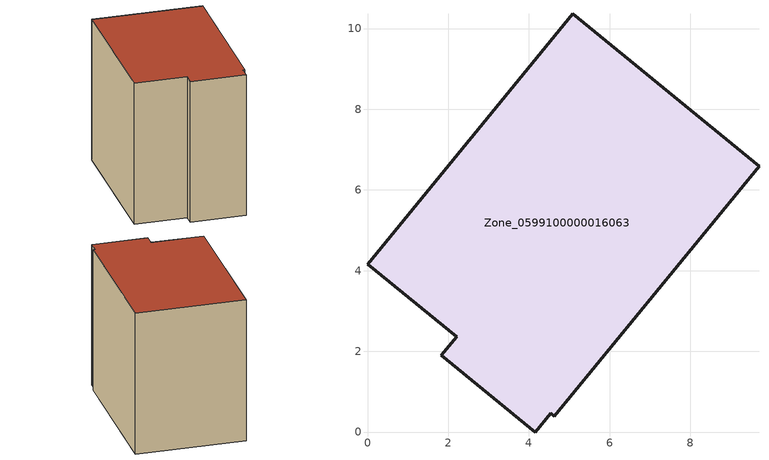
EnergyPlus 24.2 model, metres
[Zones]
Zone_0599100000016063
 floor ground (C_G): 5.09,10.36 9.7,6.58 4.63,0.4 4.54,0.47 4.16,0 1.83,1.9 2.21,2.36 0,4.16 z0
 wall outside (C_F): 2.21,2.36 1.83,1.9 4.16,0 4.54,0.47 4.63,0.4 9.7,6.58 5.09,10.36 0,4.16 2.21,2.36 z0:8.04
 roof outside (C_R): 5.09,10.36 0,4.16 2.21,2.36 1.83,1.9 4.16,0 4.54,0.47 4.63,0.4 9.7,6.58 z8.04
[BUILDING]
Pand.0599100000016063: North Axis=0; Terrain=City; Loads Convergence Tolerance Value=0.04; Temperature Convergence Tolerance Value=0.4; Solar Distribution=FullExterior; Maximum Number of Warmup Days=25; Minimum Number of Warmup Days=1
[Site:Location]
Rotterdam.The.Hague.AP_ZH_NLD Design_Conditions: Latitude=51.96; Longitude=4.45; Time Zone=1; Elevation=-4.5
[SITE:GROUNDTEMPERATURE:BUILDINGSURFACE]
18, 18, 18, 18, 18, 18, 18, 18, 18, 18, 18, 18
[MATERIAL] Thermal Absorptance=0.9; Solar Absorptance=0.7; Visible Absorptance=0.7
Name | Roughness | Thickness | Conductivity | Density | Specific Heat
G.TI.1946-1964 | MediumSmooth | 0.15 | 1 | 540 | 1210
F.TI.1946-1964 | Rough | 0.3 | 0.857143 | 1920 | 840
R.TI.1946-1964 | MediumRough | 0.2 | 0.277778 | 1500 | 1000
[CONSTRUCTION]
C_G: G.TI.1946-1964
C_F: F.TI.1946-1964
C_R: R.TI.1946-1964
[ZONE]
Zone_0599100000016063: Type=1; Multiplier=1; Ceiling Height=Autocalculate; Volume=Autocalculate; Floor Area=autocalculate; Part of Total Floor Area=Yes
[ZONEINFILTRATION:DESIGNFLOWRATE]
Infil_Zone_0599100000016063: Zone or ZoneList or Space or SpaceList=Zone_0599100000016063; Schedule=AlwaysOn; Design Flow Rate Calculation Method=Flow/Area; Flow Rate per Floor Area=0.003; Constant Term Coefficient=1; Temperature Term Coefficient=0; Velocity Term Coefficient=0; Velocity Squared Term Coefficient=0
[HVACTEMPLATE:ZONE:IDEALLOADSAIRSYSTEM]
Zone_0599100000016063: Maximum Heating Supply Air Temperature=50; Minimum Cooling Supply Air Temperature=13; Maximum Heating Supply Air Humidity Ratio=0.0156; Minimum Cooling Supply Air Humidity Ratio=0.0077; Heating Limit=NoLimit; Cooling Limit=NoLimit; Dehumidification Control Type=ConstantSensibleHeatRatio; Cooling Sensible Heat Ratio=0.7; Dehumidification Setpoint=60; Humidification Control Type=None; Humidification Setpoint=30; Outdoor Air Method=None; Outdoor Air Flow Rate per Person=0.00944; Outdoor Air Flow Rate per Zone Floor Area=0; Outdoor Air Flow Rate per Zone=0; Demand Controlled Ventilation Type=None; Outdoor Air Economizer Type=NoEconomizer; Heat Recovery Type=None; Sensible Heat Recovery Effectiveness=0.7; Latent Heat Recovery Effectiveness=0.65
[ZONECONTROL:THERMOSTAT]
ThermostatControl_Zone_0599100000016063: Zone or ZoneList=Zone_0599100000016063; Control Type Schedule=DualSetpointControlType; Control 1=Thermostat_Zone_0599100000016063; Temperature Difference Between Cutout And Setpoint=0
[THERMOSTATSETPOINT:DUALSETPOINT]
Thermostat_Zone_0599100000016063: Heating Setpoint Temperature Schedule=HeatingSetpoint_Zone_0599100000016063; Cooling Setpoint Temperature Schedule=CoolingSetpoint_Zone_0599100000016063
[SCHEDULE:COMPACT]
HeatingSetpoint_Zone_0599100000016063: Through: 12/31, For: AllDays, Until: 24:00, 21
CoolingSetpoint_Zone_0599100000016063: Through: 12/31, For: AllDays, Until: 24:00, 24
DualSetpointControlType: Through: 12/31, For: AllDays, Until: 24:00, 4
AlwaysOn: Through: 12/31, For: AllDays, Until: 24:00, 1
